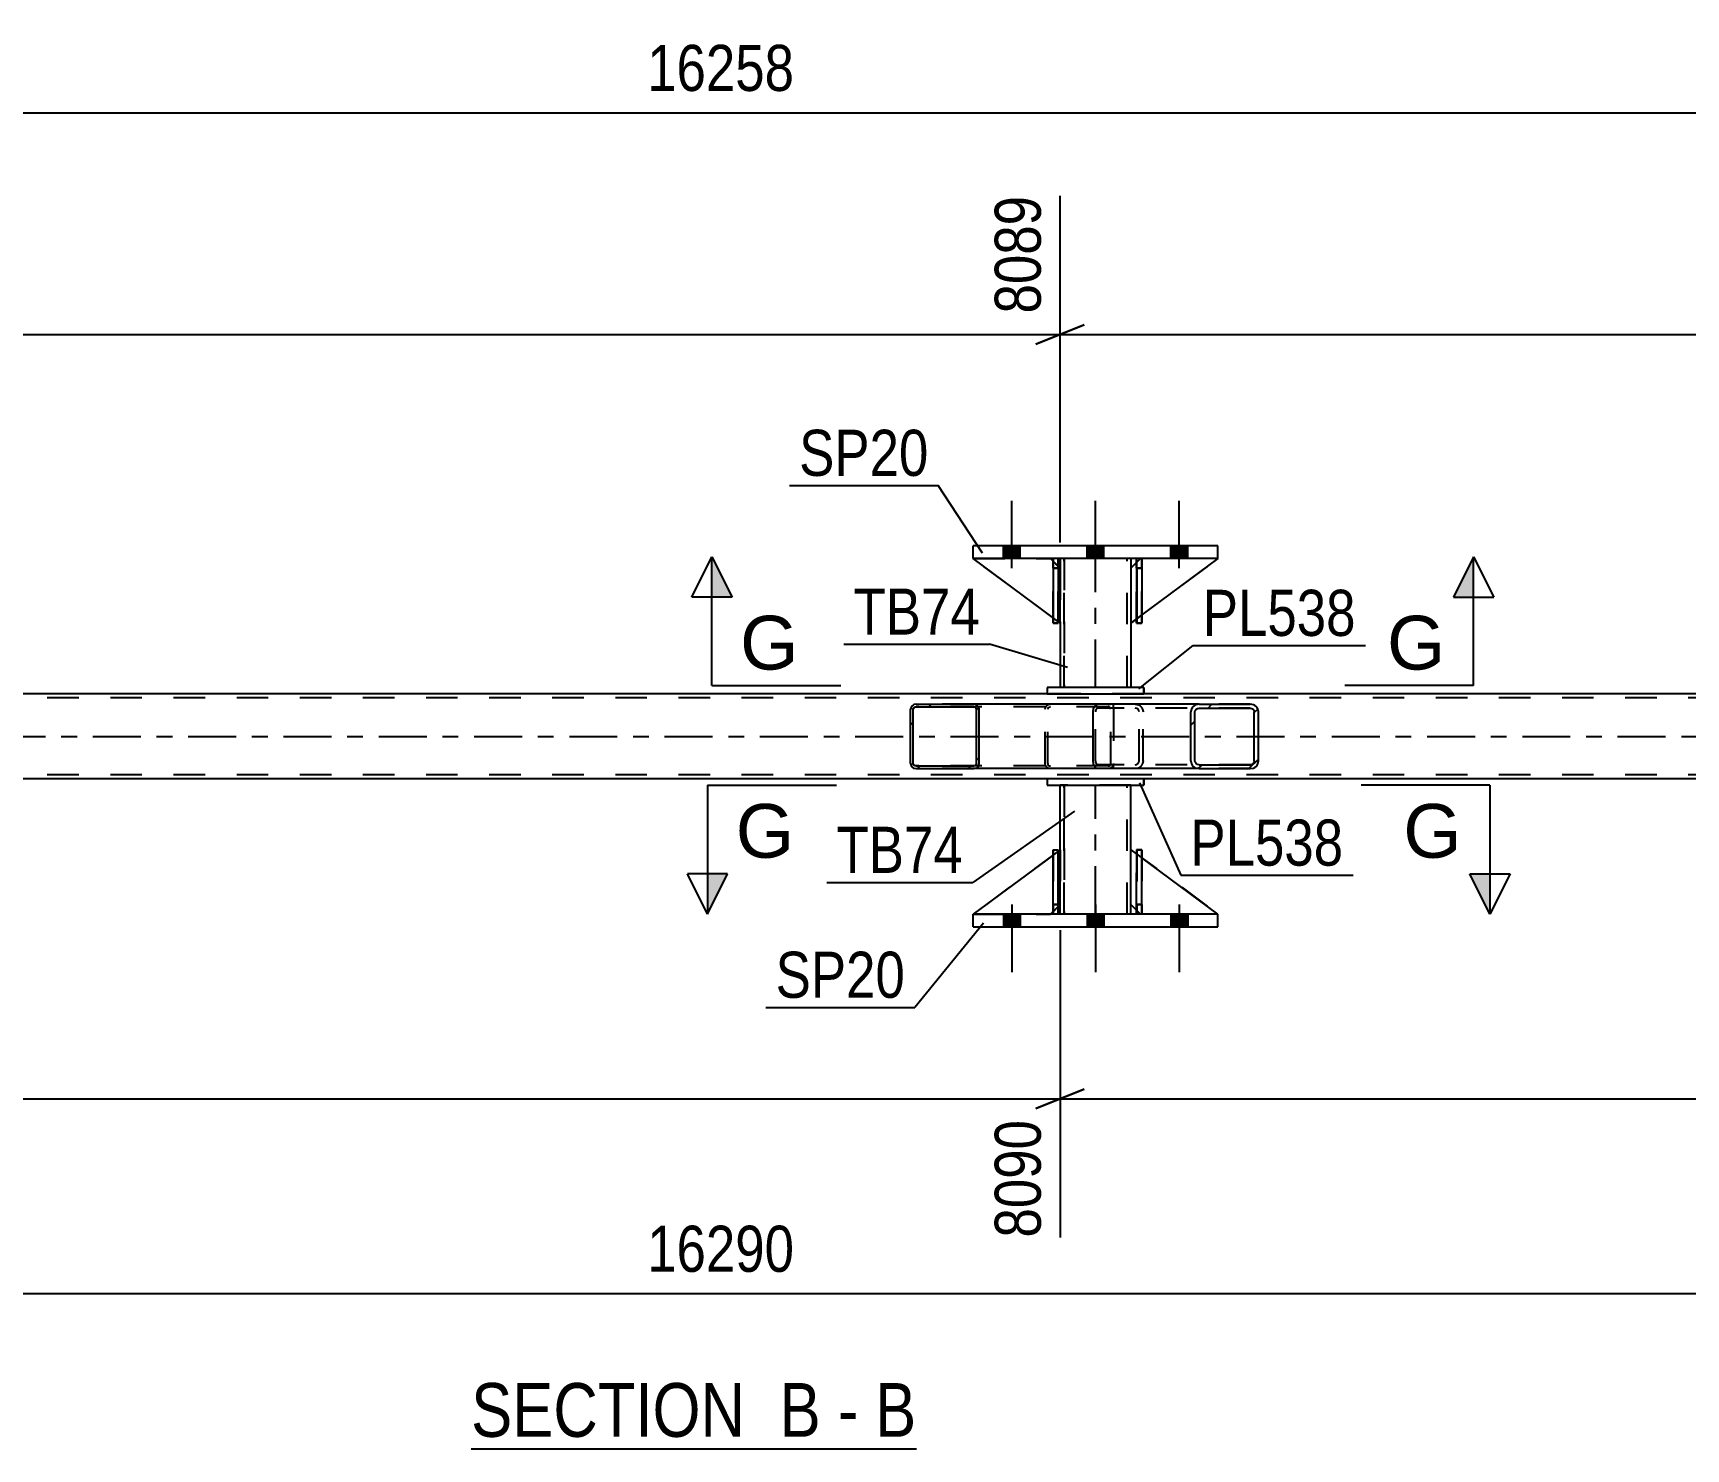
# Model space of a CAD drawing. Header units: millimetres. Extents: x -86 to 755, y -439 to 155.
# Drawn here: x 308.7 to 411.4, y -260.9 to -173 of the extents above; entities that cross this region are included whole.
import ezdxf

# ---------------------------------------------------------------- set-up
doc = ezdxf.new("R2010")
doc.units = ezdxf.units.MM
doc.linetypes.add('DXK_LINE_DOT2', pattern=[3.9198, 1.9599, -1.9599])
doc.linetypes.add('DXK_LINE_DOT3', pattern=[5.9187, 2.979, -0.9799, 0.9799, -0.9799])
doc.styles.add('Arial', font='ARIAL.TTF', dxfattribs={"height": 0.2})
doc.styles.add('Arial Narrow', font='ARIALN.TTF', dxfattribs={"height": 0.2})

# ---------------------------------------------------------------- blocks, each defined once
blk = doc.blocks.new('Unknown-814185138-12 - 5260')
at = {"color": 6, "linetype": 'Continuous'}
blk.add_line((335.95, -260.91), (363.6, -260.91), dxfattribs=at)
at = {"color": 0, "linetype": 'Continuous'}
for points in [[(354.06, -260.16), (354.06, -256.66), (335.95, -256.66), (335.95, -260.16)], [(357.67, -260.16), (357.67, -256.66), (355.11, -256.66), (355.11, -260.16)], [(359.99, -260.16), (359.99, -256.66), (358.72, -256.66), (358.72, -260.16)], [(363.6, -260.16), (363.6, -256.66), (361.04, -256.66), (361.04, -260.16)]]:
    blk.add_wipeout(points, dxfattribs=at)
at = {"color": 7, "linetype": 'Continuous', "style": 'Arial Narrow'}
for s, p in [('SECTION ', (335.95, -260.16)), ('B', (355.11, -260.16)), ('B', (361.04, -260.16)), ('-', (358.72, -260.16))]:
    blk.add_text(s, height=3.34, dxfattribs=at).set_placement(p)
blk = doc.blocks.new('Part-814185138-5375 - 5260')
at = {"color": 2, "linetype": 'Continuous'}
for p, q in [((377.28, -205.86), (376.93, -206.21)), ((376.93, -206.21), (376.93, -209.61)), ((382.33, -205.61), (377.61, -209.11)), ((377.29, -209.35), (376.93, -209.61))]:
    blk.add_line(p, q, dxfattribs=at)
at = {"color": 7, "linetype": 'DXK_LINE_DOT2'}
for p, q in [((377.53, -205.61), (377.28, -205.86)), ((382.33, -205.61), (377.53, -205.61)), ((377.61, -209.11), (377.29, -209.35))]:
    blk.add_line(p, q, dxfattribs=at)
blk = doc.blocks.new('Part-814185138-5311 - 5260')
at = {"color": 7, "linetype": 'DXK_LINE_DOT2'}
for p, q in [((377.6, -223.69), (377.28, -223.69)), ((377.28, -227.09), (377.28, -223.69)), ((377.28, -223.69), (377.28, -227.69)), ((377.6, -223.69), (377.6, -227.09)), ((377.6, -227.69), (377.6, -223.69)), ((377.6, -227.09), (377.28, -227.09)), ((377.28, -227.69), (377.28, -227.09)), ((377.6, -227.69), (377.28, -227.69)), ((377.6, -227.09), (377.6, -227.69)), ((377.6, -227.69), (377.6, -227.69))]:
    blk.add_line(p, q, dxfattribs=at)
blk = doc.blocks.new('Part-814185138-5313 - 5260')
at = {"color": 2, "linetype": 'Continuous'}
for p, q in [((377.28, -227.69), (377.29, -223.69)), ((377.29, -223.69), (377.61, -223.69)), ((377.6, -227.69), (377.61, -223.69)), ((377.29, -227.69), (377.28, -227.69)), ((377.61, -227.69), (377.28, -227.69))]:
    blk.add_line(p, q, dxfattribs=at)
at = {"color": 7, "linetype": 'DXK_LINE_DOT2'}
for p, q in [((377.29, -223.69), (377.29, -227.09)), ((377.61, -227.09), (377.61, -223.69)), ((377.29, -227.09), (377.29, -227.69)), ((377.29, -227.09), (377.61, -227.09)), ((377.6, -227.69), (377.61, -227.69)), ((377.61, -227.69), (377.61, -227.09))]:
    blk.add_line(p, q, dxfattribs=at)
blk = doc.blocks.new('Part-814185138-5324 - 5260')
at = {"color": 2, "linetype": 'Continuous'}
for p, q in [((372.53, -205.61), (372.53, -206.21)), ((376.93, -205.61), (376.93, -206.21)), ((372.53, -209.61), (372.53, -213.61)), ((376.93, -209.61), (376.93, -213.61))]:
    blk.add_line(p, q, dxfattribs=at)
at = {"color": 7, "linetype": 'DXK_LINE_DOT2'}
for p, q in [((376.93, -205.61), (372.53, -205.61)), ((372.53, -205.61), (372.53, -213.61)), ((372.53, -206.21), (372.53, -209.61)), ((372.77, -213.61), (372.77, -205.61)), ((372.77, -205.61), (372.77, -213.61)), ((376.69, -213.61), (376.69, -205.61)), ((376.69, -213.61), (376.69, -205.61)), ((376.93, -205.61), (376.93, -213.61)), ((376.93, -206.21), (376.93, -209.61)), ((376.93, -213.61), (372.53, -213.61))]:
    blk.add_line(p, q, dxfattribs=at)
at = {"color": 7, "linetype": 'DXK_LINE_DOT3'}
blk.add_line((374.73, -213.61), (374.73, -205.61), dxfattribs=at)
blk = doc.blocks.new('Part-814185138-5329 - 5260')
at = {"color": 2, "linetype": 'Continuous'}
for p, q in [((371.73, -213.61), (371.73, -214.01)), ((377.73, -213.61), (371.73, -213.61)), ((371.73, -214.01), (377.73, -214.01)), ((377.73, -213.61), (377.73, -214.01)), ((377.73, -213.61), (377.73, -213.61)), ((377.73, -214.01), (377.73, -214.01))]:
    blk.add_line(p, q, dxfattribs=at)
at = {"color": 7, "linetype": 'DXK_LINE_DOT2'}
for p, q in [((371.73, -213.61), (371.73, -214.01)), ((377.73, -214.01), (377.73, -213.61)), ((377.73, -213.61), (377.73, -213.61)), ((377.73, -214.01), (377.73, -214.01))]:
    blk.add_line(p, q, dxfattribs=at)
blk = doc.blocks.new('Part-814185138-5334 - 5260')
at = {"color": 2, "linetype": 'Continuous'}
for p, q in [((371.73, -219.29), (371.73, -219.69)), ((377.73, -219.29), (371.73, -219.29)), ((377.73, -219.29), (377.73, -219.69)), ((377.73, -219.29), (377.73, -219.29)), ((371.73, -219.69), (377.73, -219.69)), ((377.73, -219.69), (377.73, -219.69))]:
    blk.add_line(p, q, dxfattribs=at)
at = {"color": 7, "linetype": 'DXK_LINE_DOT2'}
for p, q in [((371.73, -219.29), (371.73, -219.69)), ((377.73, -219.69), (377.73, -219.29)), ((377.73, -219.29), (377.73, -219.29)), ((377.73, -219.69), (377.73, -219.69))]:
    blk.add_line(p, q, dxfattribs=at)
blk = doc.blocks.new('Part-814185138-5339 - 5260')
at = {"color": 2, "linetype": 'Continuous'}
for p, q in [((372.53, -223.69), (372.53, -219.69)), ((376.93, -223.69), (376.93, -219.69)), ((372.53, -227.69), (372.53, -227.09)), ((376.93, -227.69), (376.93, -227.09))]:
    blk.add_line(p, q, dxfattribs=at)
at = {"color": 7, "linetype": 'DXK_LINE_DOT2'}
for p, q in [((376.93, -219.69), (372.53, -219.69)), ((372.53, -227.69), (372.53, -219.69)), ((372.77, -227.69), (372.77, -219.69)), ((372.77, -219.69), (372.77, -227.69)), ((376.69, -227.69), (376.69, -219.69)), ((376.69, -227.69), (376.69, -219.69)), ((376.93, -227.69), (376.93, -219.69)), ((372.53, -227.09), (372.53, -223.69)), ((376.93, -227.09), (376.93, -223.69)), ((376.93, -227.69), (372.53, -227.69))]:
    blk.add_line(p, q, dxfattribs=at)
at = {"color": 7, "linetype": 'DXK_LINE_DOT3'}
blk.add_line((374.73, -227.69), (374.73, -219.69), dxfattribs=at)
blk = doc.blocks.new('Part-814185138-5340 - 5260')
at = {"color": 2, "linetype": 'Continuous'}
for p, q in [((377.6, -205.61), (377.28, -205.61)), ((377.28, -205.61), (377.29, -209.61)), ((377.61, -205.61), (377.6, -205.61)), ((377.6, -205.61), (377.61, -209.61)), ((377.61, -209.61), (377.29, -209.61))]:
    blk.add_line(p, q, dxfattribs=at)
at = {"color": 7, "linetype": 'DXK_LINE_DOT2'}
for p, q in [((377.29, -206.21), (377.29, -205.61)), ((377.61, -206.21), (377.29, -206.21)), ((377.29, -206.21), (377.29, -209.61)), ((377.61, -205.61), (377.6, -205.61)), ((377.61, -206.21), (377.61, -205.61)), ((377.61, -209.61), (377.61, -206.21))]:
    blk.add_line(p, q, dxfattribs=at)
blk = doc.blocks.new('Part-814185138-5355 - 5260')
at = {"color": 2, "linetype": 'Continuous'}
for p, q in [((367.13, -205.61), (367.13, -204.81)), ((382.33, -204.81), (367.13, -204.81)), ((382.33, -205.61), (382.33, -204.81)), ((382.33, -205.61), (367.13, -205.61))]:
    blk.add_line(p, q, dxfattribs=at)
at = {"color": 7, "linetype": 'DXK_LINE_DOT2'}
for p, q in [((367.13, -205.61), (367.13, -204.81)), ((382.33, -205.61), (382.33, -204.81))]:
    blk.add_line(p, q, dxfattribs=at)
blk = doc.blocks.new('Part-814185138-5360 - 5260')
at = {"color": 2, "linetype": 'Continuous'}
for p, q in [((367.13, -228.49), (367.13, -227.69)), ((382.33, -227.69), (367.13, -227.69)), ((382.33, -228.49), (382.33, -227.69)), ((367.13, -228.49), (382.33, -228.49))]:
    blk.add_line(p, q, dxfattribs=at)
at = {"color": 7, "linetype": 'DXK_LINE_DOT2'}
for p, q in [((367.13, -228.49), (367.13, -227.69)), ((382.33, -228.49), (382.33, -227.69))]:
    blk.add_line(p, q, dxfattribs=at)
blk = doc.blocks.new('Part-814185138-5361 - 5260')
at = {"color": 2, "linetype": 'Continuous'}
for p, q in [((376.93, -227.09), (376.93, -223.69)), ((377.29, -223.95), (376.93, -223.69)), ((382.33, -227.69), (377.61, -224.19)), ((377.28, -227.45), (376.93, -227.09))]:
    blk.add_line(p, q, dxfattribs=at)
at = {"color": 7, "linetype": 'DXK_LINE_DOT2'}
for p, q in [((377.61, -224.19), (377.29, -223.95)), ((377.53, -227.69), (377.28, -227.45)), ((382.33, -227.69), (377.53, -227.69)), ((382.33, -227.69), (382.33, -227.69)), ((382.33, -227.69), (382.33, -227.69))]:
    blk.add_line(p, q, dxfattribs=at)
blk = doc.blocks.new('Part-814185138-5362 - 5260')
at = {"color": 7, "linetype": 'DXK_LINE_DOT2'}
for p, q in [((376.93, -227.09), (376.93, -223.69)), ((376.93, -223.69), (382.33, -227.69)), ((377.53, -227.69), (376.93, -227.09)), ((382.33, -227.69), (377.53, -227.69))]:
    blk.add_line(p, q, dxfattribs=at)
blk = doc.blocks.new('Part-814185138-5363 - 5260')
at = {"color": 7, "linetype": 'DXK_LINE_DOT2'}
for p, q in [((372.41, -223.79), (372.09, -224.02)), ((372.53, -227.09), (372.53, -223.69)), ((367.13, -227.69), (371.93, -227.69)), ((372.53, -227.09), (371.93, -227.69)), ((372.41, -227.22), (372.09, -227.54))]:
    blk.add_line(p, q, dxfattribs=at)
at = {"color": 2, "linetype": 'Continuous'}
for p, q in [((372.53, -223.69), (372.41, -223.79)), ((372.53, -227.09), (372.53, -223.69)), ((372.09, -224.02), (367.13, -227.69)), ((372.09, -227.54), (371.93, -227.69)), ((372.53, -227.09), (372.41, -227.22)), ((372.53, -227.09), (372.53, -227.09))]:
    blk.add_line(p, q, dxfattribs=at)
blk = doc.blocks.new('Part-814185138-5366 - 5260')
at = {"linetype": 'Continuous'}
h = blk.add_hatch(dxfattribs=at)
h.set_pattern_fill('', scale=0.7, style=0, pattern_type=0)
h.set_pattern_definition([(45, (384.805, -214.9484), (-1.57154, 1.57154), [])])
h.paths.add_polyline_path([(384.84, -215.13), (384.8, -214.95), (384.7, -214.79), (384.53, -214.69), (384.34, -214.65), (381.16, -214.65), (380.96, -214.69), (380.8, -214.79), (380.69, -214.95), (380.65, -215.13), (380.65, -218.17), (380.69, -218.36), (380.8, -218.51), (380.96, -218.62), (381.16, -218.65), (384.34, -218.65), (384.53, -218.62), (384.7, -218.51), (384.8, -218.36), (384.84, -218.17)])
h.paths.add_polyline_path([(384.57, -218.26), (384.52, -218.34), (384.44, -218.39), (384.34, -218.41), (381.16, -218.41), (381.06, -218.39), (380.98, -218.34), (380.92, -218.26), (380.9, -218.17), (380.9, -215.13), (380.92, -215.04), (380.98, -214.96), (381.06, -214.91), (381.16, -214.89), (384.34, -214.89), (384.44, -214.91), (384.52, -214.96), (384.57, -215.04), (384.59, -215.13), (384.59, -218.17)])
at = {"color": 2, "linetype": 'Continuous'}
for p, q in [((374.58, -215.13), (374.61, -214.95)), ((374.58, -218.17), (374.58, -215.13)), ((374.61, -214.95), (374.66, -214.79)), ((374.66, -214.79), (374.75, -214.69)), ((374.75, -214.69), (374.86, -214.65)), ((381.16, -214.65), (374.86, -214.65)), ((380.69, -214.95), (380.65, -215.13)), ((380.65, -218.17), (380.65, -215.13)), ((380.9, -215.13), (380.92, -215.04)), ((380.9, -218.17), (380.9, -215.13)), ((380.92, -215.04), (380.98, -214.96)), ((381.16, -214.65), (380.96, -214.69)), ((380.98, -214.96), (381.06, -214.91)), ((381.06, -214.91), (381.16, -214.89)), ((381.16, -214.65), (384.34, -214.65)), ((381.16, -214.89), (384.34, -214.89)), ((384.53, -214.69), (384.34, -214.65)), ((384.34, -214.89), (384.44, -214.91)), ((384.44, -214.91), (384.52, -214.96)), ((384.52, -214.96), (384.57, -215.04)), ((384.57, -215.04), (384.59, -215.13)), ((384.59, -218.17), (384.59, -215.13)), ((384.84, -215.13), (384.8, -214.95)), ((384.84, -218.17), (384.84, -215.13)), ((374.61, -218.36), (374.58, -218.17)), ((374.66, -218.51), (374.61, -218.36)), ((374.75, -218.62), (374.66, -218.51)), ((374.86, -218.65), (374.75, -218.62)), ((381.16, -218.65), (374.86, -218.65)), ((380.65, -218.17), (380.69, -218.36)), ((380.92, -218.26), (380.9, -218.17)), ((380.98, -218.34), (380.92, -218.26)), ((380.96, -218.62), (381.16, -218.65)), ((381.06, -218.39), (380.98, -218.34)), ((381.16, -218.41), (381.06, -218.39)), ((381.16, -218.41), (384.34, -218.41)), ((381.16, -218.65), (384.34, -218.65)), ((384.44, -218.39), (384.34, -218.41)), ((384.34, -218.65), (384.53, -218.62)), ((384.52, -218.34), (384.44, -218.39)), ((384.57, -218.26), (384.52, -218.34)), ((384.59, -218.17), (384.57, -218.26)), ((384.8, -218.36), (384.84, -218.17))]:
    blk.add_line(p, q, dxfattribs=at)
at = {"color": 7, "linetype": 'DXK_LINE_DOT2'}
for p, q in [((374.73, -215.04), (374.72, -215.13)), ((374.72, -218.17), (374.72, -215.13)), ((374.76, -214.96), (374.73, -215.04)), ((374.8, -214.91), (374.76, -214.96)), ((374.86, -214.89), (374.8, -214.91)), ((384.34, -214.89), (374.86, -214.89)), ((375.85, -214.89), (375.85, -214.65)), ((377.19, -214.65), (377.38, -214.69)), ((377.29, -214.91), (377.19, -214.89)), ((377.37, -214.96), (377.29, -214.91)), ((377.42, -215.04), (377.37, -214.96)), ((377.44, -215.13), (377.42, -215.04)), ((377.44, -218.17), (377.44, -215.13)), ((377.65, -214.95), (377.69, -215.13)), ((377.69, -218.17), (377.69, -215.13)), ((384.34, -214.65), (381.16, -214.65)), ((374.72, -218.17), (374.73, -218.26)), ((374.73, -218.26), (374.76, -218.34)), ((374.76, -218.34), (374.8, -218.39)), ((374.8, -218.39), (374.86, -218.41)), ((384.34, -218.41), (374.86, -218.41)), ((375.85, -218.65), (375.85, -218.41)), ((377.19, -218.41), (377.29, -218.39)), ((377.38, -218.62), (377.19, -218.65)), ((377.29, -218.39), (377.37, -218.34)), ((377.37, -218.34), (377.42, -218.26)), ((377.42, -218.26), (377.44, -218.17)), ((377.69, -218.17), (377.65, -218.36)), ((384.34, -218.65), (381.16, -218.65))]:
    blk.add_line(p, q, dxfattribs=at)
for centre, start, end in [((377.2, -215.15), 23.8494, 68.8059), ((377.2, -218.16), 291.1941, 336.1506)]:
    blk.add_arc(centre, 0.492, start, end, dxfattribs=at)
at = {"color": 2, "linetype": 'Continuous'}
for centre, start, end in [((381.14, -215.15), 111.1941, 156.1506), ((384.36, -215.15), 23.8494, 68.8059), ((381.14, -218.16), 203.8494, 248.8059), ((384.36, -218.16), 291.1941, 336.1506)]:
    blk.add_arc(centre, 0.492, start, end, dxfattribs=at)
blk = doc.blocks.new('Part-814185138-5370 - 5260')
at = {"color": 7, "linetype": 'DXK_LINE_DOT2'}
for p, q in [((372.53, -223.69), (367.13, -227.69)), ((372.53, -227.09), (372.53, -223.69)), ((372.53, -223.69), (372.53, -227.09)), ((367.13, -227.69), (371.93, -227.69)), ((371.93, -227.69), (372.53, -227.09)), ((372.53, -227.09), (371.93, -227.69)), ((372.53, -227.09), (372.53, -227.09))]:
    blk.add_line(p, q, dxfattribs=at)
blk = doc.blocks.new('Part-814185138-5371 - 5260')
at = {"color": 2, "linetype": 'Continuous'}
for p, q in [((372.09, -227.69), (372.09, -223.69)), ((372.09, -223.69), (372.41, -223.69)), ((372.41, -227.69), (372.41, -223.69)), ((372.09, -227.69), (372.09, -227.69)), ((372.41, -227.69), (372.09, -227.69))]:
    blk.add_line(p, q, dxfattribs=at)
at = {"color": 7, "linetype": 'DXK_LINE_DOT2'}
for p, q in [((372.09, -223.69), (372.09, -227.09)), ((372.41, -227.09), (372.41, -223.69)), ((372.09, -227.09), (372.09, -227.69)), ((372.09, -227.09), (372.41, -227.09)), ((372.41, -227.69), (372.41, -227.09)), ((372.41, -227.69), (372.41, -227.69))]:
    blk.add_line(p, q, dxfattribs=at)
blk = doc.blocks.new('Part-814185138-5373 - 5260')
at = {"color": 7, "linetype": 'DXK_LINE_DOT2'}
for p, q in [((372.09, -223.69), (372.41, -223.69)), ((372.09, -227.09), (372.09, -223.69)), ((372.09, -223.69), (372.09, -227.69)), ((372.41, -223.69), (372.41, -227.09)), ((372.41, -227.69), (372.41, -223.79)), ((372.41, -227.09), (372.09, -227.09)), ((372.09, -227.69), (372.09, -227.09)), ((372.41, -227.69), (372.09, -227.69)), ((372.41, -227.09), (372.41, -227.69)), ((372.41, -227.69), (372.41, -227.69))]:
    blk.add_line(p, q, dxfattribs=at)
blk = doc.blocks.new('Part-814185138-5396 - 5260')
at = {"color": 7, "linetype": 'DXK_LINE_DOT2'}
for p, q in [((377.28, -206.21), (377.28, -205.61)), ((377.28, -205.61), (377.28, -205.61)), ((377.28, -205.61), (377.28, -209.61)), ((377.6, -205.61), (377.28, -205.61)), ((377.28, -209.61), (377.28, -206.21)), ((377.28, -206.21), (377.6, -206.21)), ((377.6, -206.21), (377.6, -205.61)), ((377.6, -209.61), (377.6, -205.61)), ((377.6, -206.21), (377.6, -209.61)), ((377.28, -209.61), (377.6, -209.61))]:
    blk.add_line(p, q, dxfattribs=at)
blk = doc.blocks.new('Part-814185138-5415 - 5260')
at = {"color": 7, "linetype": 'DXK_LINE_DOT2'}
for p, q in [((377.53, -205.61), (376.93, -206.21)), ((376.93, -209.61), (382.33, -205.61)), ((376.93, -206.21), (376.93, -209.61)), ((382.33, -205.61), (377.53, -205.61))]:
    blk.add_line(p, q, dxfattribs=at)
blk = doc.blocks.new('Part-814185138-5416 - 5260')
at = {"color": 2, "linetype": 'Continuous'}
for p, q in [((372.09, -209.28), (367.13, -205.61)), ((372.09, -205.77), (371.93, -205.61)), ((372.53, -206.21), (372.41, -206.09)), ((372.53, -206.21), (372.53, -206.21)), ((372.53, -209.61), (372.53, -206.21)), ((372.41, -209.52), (372.53, -209.61)), ((372.53, -209.61), (372.53, -209.61))]:
    blk.add_line(p, q, dxfattribs=at)
at = {"color": 7, "linetype": 'DXK_LINE_DOT2'}
for p, q in [((371.93, -205.61), (367.13, -205.61)), ((371.93, -205.61), (372.53, -206.21)), ((372.41, -206.09), (372.09, -205.77)), ((372.53, -206.21), (372.53, -209.61)), ((372.41, -209.52), (372.09, -209.28))]:
    blk.add_line(p, q, dxfattribs=at)
blk = doc.blocks.new('Part-814185138-5417 - 5260')
at = {"color": 7, "linetype": 'DXK_LINE_DOT2'}
for p, q in [((372.53, -209.61), (367.13, -205.61)), ((367.13, -205.61), (371.93, -205.61)), ((371.93, -205.61), (372.53, -206.21)), ((372.53, -206.21), (371.93, -205.61)), ((372.53, -206.21), (372.53, -209.61)), ((372.53, -206.21), (372.53, -206.21)), ((372.53, -206.21), (372.53, -209.61))]:
    blk.add_line(p, q, dxfattribs=at)
blk = doc.blocks.new('Part-814185138-5418 - 5260')
at = {"color": 2, "linetype": 'Continuous'}
for p, q in [((372.41, -205.61), (372.09, -205.61)), ((372.09, -205.61), (372.09, -209.61)), ((372.41, -205.61), (372.41, -205.61)), ((372.41, -205.61), (372.41, -209.61)), ((372.41, -209.61), (372.09, -209.61))]:
    blk.add_line(p, q, dxfattribs=at)
at = {"color": 7, "linetype": 'DXK_LINE_DOT2'}
for p, q in [((372.09, -206.21), (372.09, -205.61)), ((372.41, -206.21), (372.09, -206.21)), ((372.09, -206.21), (372.09, -209.61)), ((372.41, -206.21), (372.41, -205.61)), ((372.41, -205.61), (372.41, -205.61)), ((372.41, -209.61), (372.41, -206.21))]:
    blk.add_line(p, q, dxfattribs=at)
blk = doc.blocks.new('Part-814185138-5420 - 5260')
at = {"color": 7, "linetype": 'DXK_LINE_DOT2'}
for p, q in [((372.09, -206.21), (372.09, -205.61)), ((372.09, -205.61), (372.09, -205.61)), ((372.09, -205.61), (372.09, -209.61)), ((372.41, -205.61), (372.09, -205.61)), ((372.09, -209.61), (372.09, -206.21)), ((372.09, -206.21), (372.41, -206.21)), ((372.41, -206.21), (372.41, -205.61)), ((372.41, -209.61), (372.41, -205.61)), ((372.41, -206.21), (372.41, -209.61)), ((372.09, -209.61), (372.41, -209.61))]:
    blk.add_line(p, q, dxfattribs=at)
blk = doc.blocks.new('Part-814185138-5479 - 5260')
at = {"color": 7, "linetype": 'DXK_LINE_DOT2'}
for p, q in [((640.85, -214.25), (63.87, -214.25)), ((377.73, -214.01), (371.73, -214.01)), ((640.85, -219.05), (63.87, -219.05)), ((377.73, -219.29), (371.73, -219.29))]:
    blk.add_line(p, q, dxfattribs=at)
at = {"color": 2, "linetype": 'Continuous'}
for p, q in [((371.73, -214.01), (207.46, -214.01)), ((542, -214.01), (377.73, -214.01)), ((371.73, -219.29), (207.46, -219.29)), ((542, -219.29), (377.73, -219.29))]:
    blk.add_line(p, q, dxfattribs=at)
at = {"color": 7, "linetype": 'DXK_LINE_DOT3'}
blk.add_line((63.87, -216.65), (640.85, -216.65), dxfattribs=at)
blk = doc.blocks.new('Part-814185138-5481 - 5260')
at = {"linetype": 'Continuous'}
h = blk.add_hatch(dxfattribs=at)
h.set_pattern_fill('', scale=0.7, style=0, pattern_type=0)
h.set_pattern_definition([(45, (367.4728, -214.8496), (-1.57154, 1.57154), [])])
h.paths.add_polyline_path([(367.5, -214.97), (367.47, -214.85), (367.4, -214.75), (367.29, -214.68), (367.16, -214.65), (363.58, -214.65), (363.45, -214.68), (363.34, -214.75), (363.27, -214.85), (363.24, -214.97), (363.24, -218.33), (363.27, -218.45), (363.34, -218.56), (363.45, -218.63), (363.58, -218.65), (367.16, -218.65), (367.29, -218.63), (367.4, -218.56), (367.47, -218.45), (367.5, -218.33)])
h.paths.add_polyline_path([(367.32, -218.39), (367.28, -218.45), (367.22, -218.48), (367.16, -218.49), (363.58, -218.49), (363.52, -218.48), (363.46, -218.45), (363.43, -218.39), (363.41, -218.33), (363.41, -214.97), (363.43, -214.91), (363.46, -214.86), (363.52, -214.82), (363.58, -214.81), (367.16, -214.81), (367.22, -214.82), (367.28, -214.86), (367.32, -214.91), (367.33, -214.97), (367.33, -218.33)])
at = {"color": 2, "linetype": 'Continuous'}
for p, q in [((363.27, -214.85), (363.24, -214.97)), ((363.24, -218.33), (363.24, -214.97)), ((363.41, -214.97), (363.43, -214.91)), ((363.41, -218.33), (363.41, -214.97)), ((363.43, -214.91), (363.46, -214.86)), ((363.58, -214.65), (363.45, -214.68)), ((363.46, -214.86), (363.52, -214.82)), ((363.52, -214.82), (363.58, -214.81)), ((363.58, -214.65), (367.16, -214.65)), ((363.58, -214.81), (367.16, -214.81)), ((374.86, -214.65), (367.16, -214.65)), ((367.29, -214.68), (367.16, -214.65)), ((367.16, -214.81), (367.22, -214.82)), ((367.22, -214.82), (367.28, -214.86)), ((367.28, -214.86), (367.32, -214.91)), ((367.32, -214.91), (367.33, -214.97)), ((367.33, -218.33), (367.33, -214.97)), ((367.5, -214.97), (367.47, -214.85)), ((367.5, -218.33), (367.5, -214.97)), ((363.24, -218.33), (363.27, -218.45)), ((363.43, -218.39), (363.41, -218.33)), ((363.46, -218.45), (363.43, -218.39)), ((363.45, -218.63), (363.58, -218.65)), ((363.52, -218.48), (363.46, -218.45)), ((363.58, -218.49), (363.52, -218.48)), ((363.58, -218.49), (367.16, -218.49)), ((363.58, -218.65), (367.16, -218.65)), ((367.22, -218.48), (367.16, -218.49)), ((367.16, -218.65), (367.29, -218.63)), ((374.86, -218.65), (367.16, -218.65)), ((367.28, -218.45), (367.22, -218.48)), ((367.32, -218.39), (367.28, -218.45)), ((367.33, -218.33), (367.32, -218.39)), ((367.47, -218.45), (367.5, -218.33))]:
    blk.add_line(p, q, dxfattribs=at)
at = {"color": 7, "linetype": 'DXK_LINE_DOT2'}
for p, q in [((367.16, -214.65), (363.58, -214.65)), ((375.51, -214.81), (363.58, -214.81)), ((371.59, -214.97), (371.62, -214.85)), ((371.59, -218.33), (371.59, -214.97)), ((371.77, -214.91), (371.76, -214.97)), ((371.76, -218.33), (371.76, -214.97)), ((371.81, -214.86), (371.77, -214.91)), ((371.8, -214.68), (371.93, -214.65)), ((371.81, -214.86), (371.83, -214.85)), ((371.83, -214.85), (371.87, -214.82)), ((371.87, -214.82), (371.93, -214.81)), ((375.51, -214.65), (374.86, -214.65)), ((375.51, -214.65), (375.64, -214.68)), ((375.57, -214.82), (375.51, -214.81)), ((375.63, -214.86), (375.57, -214.82)), ((375.66, -214.91), (375.63, -214.86)), ((375.68, -214.97), (375.66, -214.91)), ((375.68, -218.33), (375.68, -214.97)), ((375.82, -214.85), (375.84, -214.95)), ((375.84, -214.95), (375.85, -214.97)), ((375.85, -214.97), (375.85, -218.33)), ((375.51, -218.49), (363.58, -218.49)), ((367.16, -218.65), (363.58, -218.65)), ((371.62, -218.45), (371.59, -218.33)), ((371.76, -218.33), (371.77, -218.39)), ((371.77, -218.39), (371.81, -218.45)), ((371.93, -218.65), (371.8, -218.63)), ((371.81, -218.45), (371.87, -218.48)), ((371.87, -218.48), (371.93, -218.49)), ((375.51, -218.65), (374.86, -218.65)), ((375.51, -218.49), (375.57, -218.48)), ((375.64, -218.63), (375.51, -218.65)), ((375.57, -218.48), (375.63, -218.45)), ((375.63, -218.45), (375.66, -218.39)), ((375.66, -218.39), (375.68, -218.33)), ((375.84, -218.36), (375.82, -218.45)), ((375.85, -218.33), (375.84, -218.36))]:
    blk.add_line(p, q, dxfattribs=at)
at = {"color": 2, "linetype": 'Continuous'}
for centre, start, end in [((363.57, -214.99), 110.7583, 155.68), ((367.17, -214.99), 24.32, 69.2417), ((363.57, -218.32), 204.32, 249.2417), ((367.17, -218.32), 290.7583, 335.68)]:
    blk.add_arc(centre, 0.331, start, end, dxfattribs=at)
at = {"color": 7, "linetype": 'DXK_LINE_DOT2'}
for centre, start, end in [((371.92, -214.99), 110.7583, 155.68), ((371.92, -218.32), 204.32, 249.2417), ((375.52, -218.32), 290.7583, 335.68)]:
    blk.add_arc(centre, 0.331, start, end, dxfattribs=at)
blk = doc.blocks.new('Bolt-814185138-5543 - 5260')
at = {"linetype": 'Continuous'}
for points in [[(369.01, -205.61), (370.05, -205.61), (370.05, -204.81), (369.01, -204.81)], [(369.01, -205.61), (370.05, -205.61), (370.05, -204.81), (369.01, -204.81)], [(369.01, -205.61), (370.05, -205.61), (370.05, -204.81), (369.01, -204.81)], [(374.21, -205.61), (375.25, -205.61), (375.25, -204.81), (374.21, -204.81)], [(374.21, -205.61), (375.25, -205.61), (375.25, -204.81), (374.21, -204.81)], [(379.41, -205.61), (380.45, -205.61), (380.45, -204.81), (379.41, -204.81)], [(379.41, -205.61), (380.45, -205.61), (380.45, -204.81), (379.41, -204.81)], [(379.41, -205.61), (380.45, -205.61), (380.45, -204.81), (379.41, -204.81)]]:
    blk.add_hatch(color=1, dxfattribs=at).paths.add_polyline_path(points)
at = {"color": 1, "linetype": 'Continuous'}
for p, q in [((369.53, -206.21), (369.53, -202.01)), ((369.53, -206.21), (369.53, -202.01)), ((369.53, -206.21), (369.53, -202.01)), ((374.73, -206.21), (374.73, -202.01)), ((374.73, -206.21), (374.73, -202.01)), ((379.93, -206.21), (379.93, -202.01)), ((379.93, -206.21), (379.93, -202.01)), ((379.93, -206.21), (379.93, -202.01)), ((369.01, -205.61), (369.01, -204.81)), ((369.01, -205.61), (369.01, -204.81)), ((369.01, -205.61), (369.01, -204.81)), ((370.05, -205.61), (370.05, -204.81)), ((370.05, -205.61), (370.05, -204.81)), ((370.05, -205.61), (370.05, -204.81)), ((374.21, -205.61), (374.21, -204.81)), ((374.21, -205.61), (374.21, -204.81)), ((375.25, -205.61), (375.25, -204.81)), ((375.25, -205.61), (375.25, -204.81)), ((379.41, -205.61), (379.41, -204.81)), ((379.41, -205.61), (379.41, -204.81)), ((379.41, -205.61), (379.41, -204.81)), ((380.45, -205.61), (380.45, -204.81)), ((380.45, -205.61), (380.45, -204.81)), ((380.45, -205.61), (380.45, -204.81))]:
    blk.add_line(p, q, dxfattribs=at)
blk = doc.blocks.new('Bolt-814185138-5544 - 5260')
at = {"linetype": 'Continuous'}
for points in [[(370.05, -227.69), (369.01, -227.69), (369.01, -228.49), (370.05, -228.49)], [(370.05, -227.69), (369.01, -227.69), (369.01, -228.49), (370.05, -228.49)], [(370.05, -227.69), (369.01, -227.69), (369.01, -228.49), (370.05, -228.49)], [(375.25, -227.69), (374.21, -227.69), (374.21, -228.49), (375.25, -228.49)], [(375.25, -227.69), (374.21, -227.69), (374.21, -228.49), (375.25, -228.49)], [(380.45, -227.69), (379.41, -227.69), (379.41, -228.49), (380.45, -228.49)], [(380.45, -227.69), (379.41, -227.69), (379.41, -228.49), (380.45, -228.49)], [(380.45, -227.69), (379.41, -227.69), (379.41, -228.49), (380.45, -228.49)]]:
    blk.add_hatch(color=1, dxfattribs=at).paths.add_polyline_path(points)
at = {"color": 1, "linetype": 'Continuous'}
for p, q in [((369.01, -227.69), (369.01, -228.49)), ((369.01, -227.69), (369.01, -228.49)), ((369.01, -227.69), (369.01, -228.49)), ((369.53, -227.09), (369.53, -231.29)), ((369.53, -227.09), (369.53, -231.29)), ((369.53, -227.09), (369.53, -231.29)), ((370.05, -227.69), (370.05, -228.49)), ((370.05, -227.69), (370.05, -228.49)), ((370.05, -227.69), (370.05, -228.49)), ((374.21, -227.69), (374.21, -228.49)), ((374.21, -227.69), (374.21, -228.49)), ((374.73, -227.09), (374.73, -231.29)), ((374.73, -227.09), (374.73, -231.29)), ((375.25, -227.69), (375.25, -228.49)), ((375.25, -227.69), (375.25, -228.49)), ((379.41, -227.69), (379.41, -228.49)), ((379.41, -227.69), (379.41, -228.49)), ((379.41, -227.69), (379.41, -228.49)), ((379.93, -227.09), (379.93, -231.29)), ((379.93, -227.09), (379.93, -231.29)), ((379.93, -227.09), (379.93, -231.29)), ((380.45, -227.69), (380.45, -228.49)), ((380.45, -227.69), (380.45, -228.49)), ((380.45, -227.69), (380.45, -228.49))]:
    blk.add_line(p, q, dxfattribs=at)
blk = doc.blocks.new('StraightDimension-814185138-5656 - 5260')
at = {"color": 7, "linetype": 'Continuous'}
blk.add_line((51.2, -251.26), (651.71, -251.26), dxfattribs=at)
at = {"color": 0}
blk.add_wipeout([(356.62, -250.51), (356.62, -246.31), (346.28, -246.31), (346.28, -250.51)], dxfattribs=at)
at = {"color": 3, "style": 'Arial Narrow'}
blk.add_text('16290', height=2.863, dxfattribs=at).set_placement((346.88, -249.91))
blk = doc.blocks.new('StraightDimension-814185138-5698 - 5260')
at = {"color": 7, "linetype": 'Continuous'}
for p, q in [((372.53, -228.69), (372.53, -247.78)), ((202.26, -239.16), (372.53, -239.16)), ((371.03, -239.76), (374.03, -238.56))]:
    blk.add_line(p, q, dxfattribs=at)
at = {"color": 0, "linetype": 'Continuous'}
blk.add_wipeout([(371.93, -239.86), (367.73, -239.86), (367.73, -248.38), (371.93, -248.38)], dxfattribs=at)
at = {"color": 3, "linetype": 'Continuous', "style": 'Arial Narrow'}
blk.add_text('8090', height=2.863, rotation=90.0002, dxfattribs=at).set_placement((371.33, -247.78))
blk = doc.blocks.new('StraightDimension-814185138-5709 - 5260')
at = {"color": 7, "linetype": 'Continuous'}
for p, q in [((372.53, -228.69), (372.53, -247.78)), ((374.03, -238.56), (371.03, -239.76)), ((372.53, -239.16), (542.8, -239.16))]:
    blk.add_line(p, q, dxfattribs=at)
blk = doc.blocks.new('StraightDimension-814185138-5727 - 5260')
at = {"color": 7, "linetype": 'Continuous'}
for p, q in [((372.53, -204.61), (372.53, -183.07)), ((202.26, -191.68), (372.53, -191.68)), ((371.03, -192.28), (374.03, -191.08))]:
    blk.add_line(p, q, dxfattribs=at)
at = {"color": 0, "linetype": 'Continuous'}
blk.add_wipeout([(371.93, -182.47), (367.73, -182.47), (367.73, -190.98), (371.93, -190.98)], dxfattribs=at)
at = {"color": 3, "linetype": 'Continuous', "style": 'Arial Narrow'}
blk.add_text('8089', height=2.863, rotation=90.0002, dxfattribs=at).set_placement((371.33, -190.38))
blk = doc.blocks.new('StraightDimension-814185138-5732 - 5260')
at = {"color": 7, "linetype": 'Continuous'}
for p, q in [((372.53, -204.61), (372.53, -183.07)), ((374.03, -191.08), (371.03, -192.28)), ((372.53, -191.68), (542.8, -191.68))]:
    blk.add_line(p, q, dxfattribs=at)
blk = doc.blocks.new('StraightDimension-814185138-9192 - 5260')
at = {"color": 7, "linetype": 'Continuous'}
blk.add_line((51.83, -177.91), (651.07, -177.91), dxfattribs=at)
at = {"color": 0}
blk.add_wipeout([(356.62, -177.16), (356.62, -172.96), (346.28, -172.96), (346.28, -177.16)], dxfattribs=at)
at = {"color": 3, "style": 'Arial Narrow'}
blk.add_text('16258', height=2.863, dxfattribs=at).set_placement((346.88, -176.56))
blk = doc.blocks.new('Mark-814185138-5320 - 5260')
at = {"color": 30, "linetype": 'Continuous'}
for p in [(359.1, -210.93), (372.99, -212.37)]:
    blk.add_line(p, (368.15, -210.93), dxfattribs=at)
at = {"color": 0}
blk.add_wipeout([(367.55, -210.33), (367.55, -207.33), (359.7, -207.33), (359.7, -210.33)], dxfattribs=at)
blk.add_wipeout([(367.55, -210.33), (367.55, -207.33), (359.7, -207.33), (359.7, -210.33)], dxfattribs=at)
at = {"color": 3, "style": 'Arial Narrow'}
blk.add_text('TB74', height=2.863, dxfattribs=at).set_placement((359.7, -210.33))
blk = doc.blocks.new('Mark-814185138-5325 - 5260')
at = {"color": 30, "linetype": 'Continuous'}
for p, q in [((377.42, -213.7), (380.79, -211.01)), ((380.79, -211.01), (391.49, -211.01))]:
    blk.add_line(p, q, dxfattribs=at)
at = {"color": 0}
blk.add_wipeout([(390.89, -210.41), (390.89, -207.41), (381.39, -207.41), (381.39, -210.41)], dxfattribs=at)
blk.add_wipeout([(390.89, -210.41), (390.89, -207.41), (381.39, -207.41), (381.39, -210.41)], dxfattribs=at)
at = {"color": 3, "style": 'Arial Narrow'}
blk.add_text('PL538', height=2.863, dxfattribs=at).set_placement((381.39, -210.41))
blk = doc.blocks.new('Mark-814185138-5330 - 5260')
at = {"color": 30, "linetype": 'Continuous'}
for p, q in [((377.46, -219.53), (380.02, -225.28)), ((380.02, -225.28), (390.72, -225.28))]:
    blk.add_line(p, q, dxfattribs=at)
at = {"color": 0}
blk.add_wipeout([(390.12, -224.68), (390.12, -221.68), (380.62, -221.68), (380.62, -224.68)], dxfattribs=at)
blk.add_wipeout([(390.12, -224.68), (390.12, -221.68), (380.62, -221.68), (380.62, -224.68)], dxfattribs=at)
at = {"color": 3, "style": 'Arial Narrow'}
blk.add_text('PL538', height=2.863, dxfattribs=at).set_placement((380.62, -224.68))
blk = doc.blocks.new('Mark-814185138-5335 - 5260')
at = {"color": 30, "linetype": 'Continuous'}
for p in [(373.42, -221.3), (358.04, -225.73)]:
    blk.add_line(p, (367.1, -225.73), dxfattribs=at)
at = {"color": 0}
blk.add_wipeout([(366.5, -225.13), (366.5, -222.13), (358.64, -222.13), (358.64, -225.13)], dxfattribs=at)
blk.add_wipeout([(366.5, -225.13), (366.5, -222.13), (358.64, -222.13), (358.64, -225.13)], dxfattribs=at)
at = {"color": 3, "style": 'Arial Narrow'}
blk.add_text('TB74', height=2.863, dxfattribs=at).set_placement((358.64, -225.13))
blk = doc.blocks.new('Mark-814185138-5351 - 5260')
at = {"color": 30, "linetype": 'Continuous'}
for p in [(355.72, -201.07), (367.71, -205.28)]:
    blk.add_line(p, (364.96, -201.07), dxfattribs=at)
at = {"color": 0}
blk.add_wipeout([(364.36, -200.47), (364.36, -197.47), (356.32, -197.47), (356.32, -200.47)], dxfattribs=at)
blk.add_wipeout([(364.36, -200.47), (364.36, -197.47), (356.32, -197.47), (356.32, -200.47)], dxfattribs=at)
at = {"color": 3, "style": 'Arial Narrow'}
blk.add_text('SP20', height=2.863, dxfattribs=at).set_placement((356.32, -200.47))
blk = doc.blocks.new('Mark-814185138-5356 - 5260')
at = {"color": 30, "linetype": 'Continuous'}
for p in [(367.77, -228.25), (354.26, -233.49)]:
    blk.add_line(p, (363.5, -233.49), dxfattribs=at)
at = {"color": 0}
blk.add_wipeout([(362.9, -232.89), (362.9, -229.89), (354.86, -229.89), (354.86, -232.89)], dxfattribs=at)
blk.add_wipeout([(362.9, -232.89), (362.9, -229.89), (354.86, -229.89), (354.86, -232.89)], dxfattribs=at)
at = {"color": 3, "style": 'Arial Narrow'}
blk.add_text('SP20', height=2.863, dxfattribs=at).set_placement((354.86, -232.89))
blk = doc.blocks.new('SectionMark-814185138-5749 - 5260')
at = {"linetype": 'Continuous'}
for points in [[(352.15, -208), (350.9, -208), (350.9, -205.5)], [(398.21, -208), (396.96, -208), (398.21, -205.5)]]:
    blk.add_hatch(color=6, dxfattribs=at).paths.add_polyline_path(points)
at = {"color": 6, "linetype": 'Continuous'}
for p, q in [((349.65, -208), (350.9, -205.5)), ((350.9, -213.5), (350.9, -205.5)), ((350.9, -205.5), (352.15, -208)), ((398.21, -205.5), (396.96, -208)), ((398.21, -213.5), (398.21, -205.5)), ((398.21, -205.5), (399.46, -208)), ((352.15, -208), (349.65, -208)), ((396.96, -208), (399.46, -208)), ((350.9, -213.5), (358.9, -213.5)), ((398.21, -213.5), (390.21, -213.5))]:
    blk.add_line(p, q, dxfattribs=at)
at = {"color": 0, "linetype": 'Continuous'}
for points in [[(356.28, -212.5), (356.28, -209), (352.65, -209), (352.65, -212.5)], [(396.46, -212.5), (396.46, -209), (392.83, -209), (392.83, -212.5)]]:
    blk.add_wipeout(points, dxfattribs=at)
at = {"color": 3, "linetype": 'Continuous', "style": 'Arial'}
for p in [(352.65, -212.5), (392.83, -212.5)]:
    blk.add_text('G', height=3.34, dxfattribs=at).set_placement(p)
blk = doc.blocks.new('SectionMark-814185138-5751 - 5260')
at = {"linetype": 'Continuous'}
for points in [[(350.63, -225.19), (351.88, -225.19), (350.63, -227.69)], [(397.97, -225.19), (399.22, -225.19), (399.22, -227.69)]]:
    blk.add_hatch(color=6, dxfattribs=at).paths.add_polyline_path(points)
at = {"color": 6, "linetype": 'Continuous'}
for p, q in [((350.63, -219.69), (358.63, -219.69)), ((350.63, -219.69), (350.63, -227.69)), ((399.22, -219.69), (391.22, -219.69)), ((399.22, -219.69), (399.22, -227.69)), ((350.63, -227.69), (349.38, -225.19)), ((351.88, -225.19), (349.38, -225.19)), ((350.63, -227.69), (351.88, -225.19)), ((397.97, -225.19), (400.47, -225.19)), ((399.22, -227.69), (397.97, -225.19)), ((400.47, -225.19), (399.22, -227.69))]:
    blk.add_line(p, q, dxfattribs=at)
at = {"color": 0, "linetype": 'Continuous'}
for points in [[(356.01, -224.19), (356.01, -220.69), (352.38, -220.69), (352.38, -224.19)], [(397.47, -224.19), (397.47, -220.69), (393.84, -220.69), (393.84, -224.19)]]:
    blk.add_wipeout(points, dxfattribs=at)
at = {"color": 3, "linetype": 'Continuous', "style": 'Arial'}
for p in [(352.38, -224.19), (393.84, -224.19)]:
    blk.add_text('G', height=3.34, dxfattribs=at).set_placement(p)

msp = doc.modelspace()

# ---------------------------------------------------------------- block references
for name in ['Bolt-814185138-5543 - 5260', 'Part-814185138-5355 - 5260', 'Part-814185138-5416 - 5260', 'Part-814185138-5417 - 5260', 'Part-814185138-5418 - 5260', 'Part-814185138-5420 - 5260', 'Part-814185138-5324 - 5260', 'Part-814185138-5375 - 5260', 'Part-814185138-5415 - 5260', 'Part-814185138-5340 - 5260', 'Part-814185138-5396 - 5260', 'Part-814185138-5479 - 5260', 'Part-814185138-5329 - 5260', 'Part-814185138-5481 - 5260', 'Part-814185138-5366 - 5260', 'Part-814185138-5334 - 5260', 'Part-814185138-5339 - 5260', 'Part-814185138-5363 - 5260', 'Part-814185138-5370 - 5260', 'Part-814185138-5371 - 5260', 'Part-814185138-5373 - 5260', 'Part-814185138-5361 - 5260', 'Part-814185138-5362 - 5260', 'Part-814185138-5311 - 5260', 'Part-814185138-5313 - 5260', 'Part-814185138-5360 - 5260', 'Bolt-814185138-5544 - 5260', 'Unknown-814185138-12 - 5260']:
    msp.add_blockref(name, (0, 0))

# ---------------------------------------------------------------- next in the draw order: block references
for name in ['StraightDimension-814185138-5727 - 5260', 'StraightDimension-814185138-5656 - 5260']:
    msp.add_blockref(name, (0, 0))

# ---------------------------------------------------------------- next in the draw order: block references
for name in ['StraightDimension-814185138-5732 - 5260', 'Mark-814185138-5330 - 5260', 'Mark-814185138-5335 - 5260', 'StraightDimension-814185138-5698 - 5260']:
    msp.add_blockref(name, (0, 0))

# ---------------------------------------------------------------- next in the draw order: block references
for name in ['StraightDimension-814185138-9192 - 5260', 'SectionMark-814185138-5751 - 5260', 'Mark-814185138-5356 - 5260', 'StraightDimension-814185138-5709 - 5260']:
    msp.add_blockref(name, (0, 0))

# ---------------------------------------------------------------- next in the draw order: block references
for name in ['Mark-814185138-5351 - 5260', 'Mark-814185138-5320 - 5260', 'Mark-814185138-5325 - 5260']:
    msp.add_blockref(name, (0, 0))

# ---------------------------------------------------------------- next in the draw order: block references
msp.add_blockref('SectionMark-814185138-5749 - 5260', (0, 0))

doc.saveas('drawing.dxf')
